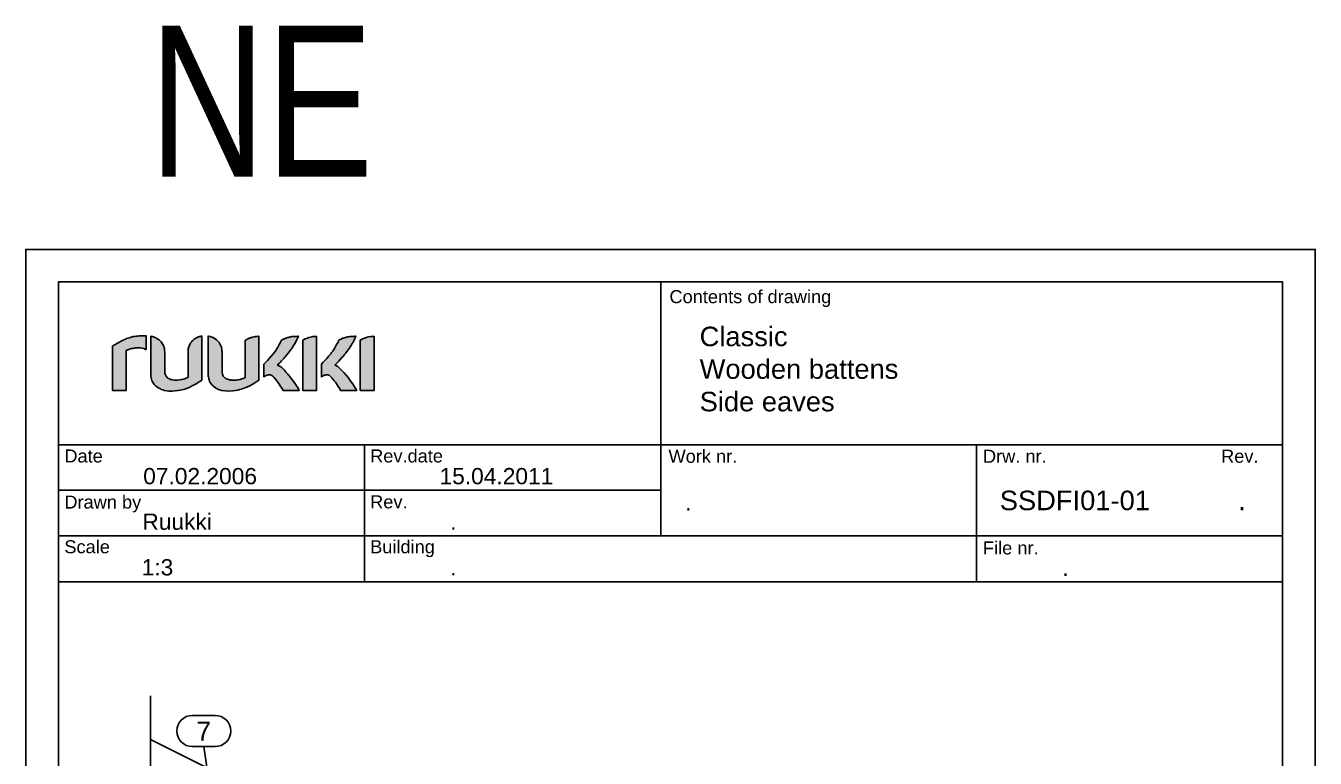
# Model space of a CAD drawing. Extents: x 2509 to 12199, y -2580 to 855.
# Drawn here: x 2509 to 3103, y -234 to 103 of the extents above; entities that cross this region are included whole.
import ezdxf
from ezdxf.enums import TextEntityAlignment as Align

# ---------------------------------------------------------------- set-up
doc = ezdxf.new("R2010")
doc.units = 0
doc.header["$LTSCALE"] = 50
doc.header["$PDSIZE"] = 50
doc.linetypes.add('PKL', pattern=[7, 3, -2, 0, -2])
doc.layers.get('0').update_dxf_attribs({"color": 1, "linetype": 'CONTINUOUS', "plot": 0})
doc.layers.add('DET_RAAMIT', color=7, linetype='CONTINUOUS')
doc.layers.add('RUUKKI', color=7, linetype='CONTINUOUS')
doc.styles.add('arial', font='ARIAL.TTF')
doc.styles.add('S', font='istorak', dxfattribs={"width": 0.8})

# ---------------------------------------------------------------- blocks, each defined once
blk = doc.blocks.new('ruukki_dwg')
at = {"layer": 'RUUKKI'}
for points in [[(-27.9, 99.7), (-27.9, 57.3), (-14.6, 57.3), (-14.6, 95.4), (-14, 95.7), (-13.7, 95.9), (-13.4, 96), (-13.1, 96.2), (-12.8, 96.3), (-12.5, 96.4), (-12.1, 96.6), (-11.5, 96.8), (-11.1, 96.9), (-10.8, 97), (-10.4, 97.1), (-10.1, 97.2), (-9.8, 97.3), (-9.1, 97.5), (-8.4, 97.6), (-7.4, 97.8), (-6.7, 97.9), (-5.8, 98.1), (-4.9, 98.1), (-3.3, 98.1), (-1.1, 98), (0.3, 97.8), (2.3, 97.3), (3.8, 96.6), (4.2, 96.4), (4.3, 96.4), (4.4, 96.4), (4.4, 96.4), (4.4, 109.6), (4.2, 109.7), (3.9, 109.7), (3.7, 109.7), (2.4, 109.7), (1.3, 109.7), (0.1, 109.7), (-1, 109.6), (-2.1, 109.5), (-3.6, 109.4), (-5.1, 109.2), (-6.5, 109), (-7.8, 108.8), (-9.9, 108.3), (-11.5, 107.8), (-13, 107.3), (-14.2, 106.9), (-15.4, 106.4), (-16.9, 105.7), (-18.1, 105.2), (-19.4, 104.5), (-23, 102.6), (-25.5, 101.1), (-26.5, 100.5), (-27.3, 100), (-27.6, 99.9), (-27.9, 99.7)], [(9.1, 109.3), (9.1, 72.2), (9.1, 70.8), (9.3, 69.4), (9.6, 68.1), (10, 66.9), (10.3, 66.1), (10.7, 65.4), (11.1, 64.6), (11.8, 63.6), (12.3, 63), (13.4, 61.8), (14.3, 61), (15.6, 60.1), (16.6, 59.4), (18.1, 58.7), (18.9, 58.3), (20.4, 57.8), (22.1, 57.3), (24.2, 56.9), (26.3, 56.7), (29.3, 56.7), (32, 56.9), (35, 57.2), (37.3, 57.6), (41.4, 58.6), (45.8, 60.2), (49.1, 61.9), (51.7, 63.3), (53, 64), (54.8, 65.1), (56, 65.8), (56.9, 66.4), (57.6, 66.9), (57.8, 67), (57.8, 88.2), (57.8, 109.5), (57.1, 109.3), (56.5, 109.1), (55.8, 108.9), (55.5, 108.8), (54.8, 108.6), (53.9, 108.2), (52.7, 107.7), (51.6, 107), (50.5, 106.3), (49.9, 105.9), (49.2, 105.2), (48.7, 104.8), (48.1, 104.1), (47.6, 103.6), (47.2, 103.1), (46.9, 102.5), (46.5, 102), (46.3, 101.7), (45.9, 100.8), (45.3, 99.2), (45, 98.2), (44.8, 97.1), (44.6, 96), (44.6, 95.3), (44.6, 94.5), (44.6, 69.8), (43.4, 69.2), (42.1, 68.7), (40.4, 68.1), (38.4, 67.6), (34.6, 67.1), (33.3, 67.1), (31.3, 67.2), (29.8, 67.4), (28.7, 67.6), (27.7, 67.9), (26.7, 68.3), (25.4, 69), (24.6, 69.8), (23.7, 70.9), (23.2, 71.7), (22.8, 72.7), (22.5, 73.7), (22.4, 74.3), (22.3, 74.9), (22.3, 75.6), (22.3, 76.2), (22.3, 76.6), (22.3, 94.3), (22.2, 95.5), (22, 97.3), (21.7, 98.4), (21.3, 99.7), (20.6, 101.2), (19.6, 102.9), (19, 103.7), (18.6, 104.1), (17.9, 104.9), (16.9, 105.7), (16.4, 106.1), (15.3, 106.8), (14.1, 107.5), (13.2, 107.9), (12.3, 108.3), (11.4, 108.7), (10.7, 108.9), (10.1, 109.1), (9.7, 109.1), (9.4, 109.2), (9.1, 109.3)], [(64, 109.5), (64, 72.2), (64, 71.3), (64.1, 70.3), (64.4, 68.5), (64.8, 67.3), (65.2, 66.1), (65.8, 65), (66.7, 63.6), (67.7, 62.4), (69.2, 61), (71.2, 59.6), (73.8, 58.3), (77, 57.3), (80.3, 56.8), (83.6, 56.7), (87.5, 56.9), (89.9, 57.2), (92.2, 57.6), (94.3, 58.1), (95.9, 58.5), (97.4, 59), (101, 60.4), (104.3, 62), (107.6, 63.8), (110.6, 65.7), (112.6, 67), (112.6, 109.2), (112.2, 109.2), (111.7, 109.1), (111.2, 109.1), (110.8, 109.1), (110.1, 109), (109.1, 108.8), (108.6, 108.7), (108.1, 108.6), (106.5, 108.2), (105.8, 108.1), (105.1, 107.9), (104.5, 107.7), (104.2, 107.6), (104, 107.5), (103.4, 107.3), (103.1, 107.2), (102.6, 107), (102.2, 106.8), (101.7, 106.6), (100.8, 106.1), (100.3, 105.8), (100, 105.6), (99.7, 105.5), (99.5, 105.3), (99.5, 69.8), (98.9, 69.5), (98, 69.1), (97.3, 68.8), (96.3, 68.4), (95.6, 68.2), (94.6, 67.9), (92.9, 67.5), (91.9, 67.3), (90.7, 67.2), (89.8, 67.1), (88.5, 67.1), (87.2, 67.1), (86.2, 67.2), (85.3, 67.3), (84.4, 67.4), (83.3, 67.7), (82.3, 68), (81.2, 68.5), (80.5, 68.9), (79.8, 69.4), (79.5, 69.7), (78.8, 70.4), (78.4, 71), (78, 71.9), (77.7, 72.6), (77.5, 73.2), (77.3, 74.3), (77.2, 75.2), (77.2, 76.2), (77.2, 76.5), (77.2, 94.5), (77.1, 95.3), (77, 96.8), (76.6, 98.5), (76.3, 99.5), (75.8, 100.8), (75.2, 102), (74.3, 103.3), (73.2, 104.6), (72, 105.7), (70.5, 106.8), (69, 107.7), (67.8, 108.2), (66.6, 108.7), (66, 108.9), (65.3, 109.1), (64.3, 109.4), (64, 109.5)], [(117.3, 82.4), (118, 83.1), (119.1, 84.2), (119.7, 84.9), (120.6, 85.9), (122.5, 88), (124.5, 90.3), (126.3, 92.5), (128, 94.7), (130.5, 98.7), (132, 101.2), (132.9, 103), (133.5, 104.2), (134, 105.3), (134.3, 105.5), (134.8, 105.8), (135.3, 106), (135.9, 106.4), (136.4, 106.6), (137, 106.8), (137.6, 107.1), (138.3, 107.4), (138.7, 107.5), (139, 107.6), (139.5, 107.7), (139.9, 107.9), (140.3, 108), (140.8, 108.1), (141.2, 108.2), (141.7, 108.3), (142.7, 108.5), (143.4, 108.7), (144.2, 108.8), (144.9, 108.8), (145.6, 108.9), (146.3, 109), (148.5, 109.1), (149.8, 109.2), (150.1, 109.2), (150.3, 109.2), (150.3, 109), (150.2, 108.8), (150, 108.3), (149.6, 107.4), (149.3, 106.7), (149, 106), (148.8, 105.7), (147.6, 103.4), (146.8, 101.9), (145.8, 100.3), (145, 99), (143.9, 97.4), (143.1, 96.4), (141.9, 94.7), (139.2, 91.3), (138.1, 89.9), (137.4, 89.1), (136.4, 87.9), (134.3, 85.6), (133.2, 84.5), (132.2, 83.5), (130.8, 82.1), (130.2, 81.6), (130.6, 81.5), (131.4, 81.2), (131.7, 81), (132.4, 80.6), (133.4, 79.9), (134.2, 79.3), (134.4, 79.1), (135.6, 78), (136.6, 76.9), (138.7, 74.6), (140.3, 72.8), (142.9, 69.7), (144.8, 67.1), (146.8, 64.2), (149.1, 60.8), (149.4, 60.4), (150, 59.3), (150.4, 58.6), (150.9, 57.8), (151, 57.5), (151.1, 57.3), (135.7, 57.3), (134.4, 59.4), (132.9, 61.8), (132, 63.2), (129.7, 66.4), (128.3, 68.2), (126.8, 69.9), (125.7, 71), (124.9, 71.6), (124.4, 71.9), (124.1, 72), (123.9, 72.1), (123.8, 72.2), (123.5, 72.2), (123.2, 72.3), (123, 72.3), (122.8, 72.3), (122.6, 72.3), (122.1, 72.3), (121.9, 72.3), (121.6, 72.2), (121.1, 72.1), (120.8, 72), (120.5, 72), (120.4, 71.9), (120.1, 71.8), (119.8, 71.7), (119.6, 71.6), (119.3, 71.5), (119, 71.3), (118.8, 71.2), (118.5, 71), (118.3, 70.9), (117.8, 70.6), (117.8, 70.6), (117.7, 70.5), (117.5, 70.5), (117.3, 70.3), (117.3, 82.4)], [(154.5, 105.3), (155, 105.6), (155.6, 106), (156.2, 106.3), (156.8, 106.6), (157.2, 106.8), (158.7, 107.4), (159.6, 107.7), (160.5, 108), (161.9, 108.3), (163.1, 108.6), (164.2, 108.8), (165.4, 109), (166.6, 109.1), (167.1, 109.1), (167.7, 109.2), (167.7, 57.3), (154.5, 57.3), (154.5, 105.3)], [(172.4, 82.4), (173.8, 83.9), (175.4, 85.6), (176.3, 86.7), (177.5, 88), (178.6, 89.1), (179.6, 90.3), (180.5, 91.4), (181.3, 92.5), (182.1, 93.5), (182.7, 94.3), (183.2, 95), (184.8, 97.4), (186, 99.3), (187, 101.2), (188.3, 103.6), (188.8, 104.8), (189.1, 105.3), (189.2, 105.4), (189.5, 105.6), (189.7, 105.7), (190, 105.9), (190.5, 106.2), (191.2, 106.5), (191.7, 106.7), (192.3, 107), (193, 107.2), (193.7, 107.5), (194.5, 107.7), (194.9, 107.9), (195.4, 108), (195.8, 108.1), (196.3, 108.2), (196.8, 108.3), (197.8, 108.5), (198.5, 108.7), (199.6, 108.8), (200.3, 108.9), (201, 108.9), (201.4, 109), (202.4, 109), (203.6, 109.1), (204, 109.1), (204.8, 109.2), (205.2, 109.2), (205.4, 109.2), (205.3, 109), (205.3, 109), (205.2, 108.8), (205.1, 108.5), (205, 108.3), (204.9, 108), (204.8, 107.7), (204.7, 107.4), (204.5, 107.1), (204.4, 106.7), (204.2, 106.4), (203.7, 105.3), (203.5, 104.9), (203.3, 104.5), (203.1, 104.1), (203, 103.9), (202.8, 103.6), (202.4, 102.8), (202, 102.2), (201.3, 101), (200, 99), (199.2, 97.8), (198.2, 96.4), (196.9, 94.7), (195.5, 92.8), (194.3, 91.3), (193.1, 89.9), (192.1, 88.7), (190.8, 87.2), (188.8, 85.1), (187.8, 84), (186.3, 82.6), (185.8, 82.1), (185.3, 81.6), (186, 81.4), (186.6, 81.1), (187, 81), (187.5, 80.6), (188, 80.2), (188.6, 79.8), (189.2, 79.3), (190.1, 78.4), (192.1, 76.5), (193.8, 74.6), (196.1, 71.9), (197.9, 69.7), (200.7, 65.8), (202.4, 63.5), (204.2, 60.8), (205.3, 58.9), (206.2, 57.3), (190.8, 57.3), (189.9, 58.8), (188.5, 61), (187.4, 62.7), (185.8, 65.1), (184.4, 66.9), (183.4, 68.2), (182.4, 69.3), (181.3, 70.4), (180.4, 71.3), (179.8, 71.8), (179.2, 72), (178.6, 72.2), (178, 72.3), (177.6, 72.3), (176.9, 72.3), (176.4, 72.2), (175.7, 72), (175.1, 71.8), (174.7, 71.6), (174.1, 71.3), (173.5, 71), (173.1, 70.8), (172.7, 70.5), (172.4, 70.4), (172.4, 70.3), (172.4, 82.4)], [(209.6, 105.3), (210.1, 105.6), (210.7, 106), (211.3, 106.3), (211.9, 106.6), (212.8, 107), (213.8, 107.4), (214.7, 107.7), (216.3, 108.2), (217.6, 108.5), (219.3, 108.8), (220.5, 109), (221.5, 109.1), (222.4, 109.1), (222.8, 109.2), (222.8, 57.3), (209.6, 57.3), (209.6, 105.3)]]:
    blk.add_lwpolyline(points, dxfattribs=at)
blk = doc.blocks.new('A$C258E4A5F')
at = {"layer": 'RUUKKI', "color": 7}
blk.add_line((144.35, -74.33), (115.85, -64.72), dxfattribs=at)
blk.add_lwpolyline([(-255.09, 130.91), (146.04, -69.66), (160.35, -41.04), (-255.09, 166.68)], dxfattribs=at)
blk.add_arc((144.92, -71.9), 2.5, 256.91645, 63.43495, dxfattribs=at)

msp = doc.modelspace()

# ---------------------------------------------------------------- hatches: boundary and pattern name
at = {"layer": 'RUUKKI'}
h = msp.add_hatch(color=256, dxfattribs=at)
h.paths.add_polyline_path([(2549.03, -44.61), (2549.03, -65), (2555.39, -65), (2555.39, -46.65), (2555.67, -46.5), (2555.82, -46.44), (2555.97, -46.37), (2556.12, -46.3), (2556.28, -46.24), (2556.43, -46.18), (2556.59, -46.11), (2556.91, -46), (2557.07, -45.94), (2557.24, -45.89), (2557.4, -45.84), (2557.57, -45.8), (2557.73, -45.75), (2558.06, -45.66), (2558.39, -45.59), (2558.88, -45.5), (2559.19, -45.45), (2559.65, -45.39), (2560.08, -45.36), (2560.82, -45.35), (2561.88, -45.41), (2562.56, -45.49), (2563.54, -45.74), (2564.27, -46.07), (2564.46, -46.19), (2564.51, -46.2), (2564.55, -46.2), (2564.56, -46.19), (2564.56, -39.83), (2564.43, -39.82), (2564.31, -39.8), (2564.19, -39.8), (2563.6, -39.8), (2563.03, -39.8), (2562.49, -39.81), (2561.95, -39.84), (2561.44, -39.87), (2560.7, -39.94), (2559.99, -40.02), (2559.31, -40.12), (2558.67, -40.25), (2557.66, -40.48), (2556.9, -40.7), (2556.16, -40.95), (2555.6, -41.15), (2555.03, -41.38), (2554.28, -41.7), (2553.74, -41.95), (2553.08, -42.29), (2551.36, -43.22), (2550.15, -43.92), (2549.66, -44.21), (2549.28, -44.44), (2549.15, -44.53)])
h.paths.add_polyline_path([(2566.79, -39.99), (2566.79, -57.81), (2566.82, -58.51), (2566.9, -59.16), (2567.04, -59.79), (2567.23, -60.39), (2567.39, -60.76), (2567.56, -61.12), (2567.76, -61.47), (2568.09, -61.95), (2568.32, -62.26), (2568.85, -62.82), (2569.28, -63.21), (2569.92, -63.67), (2570.42, -63.98), (2571.13, -64.33), (2571.49, -64.49), (2572.25, -64.76), (2573.03, -64.98), (2574.04, -65.16), (2575.06, -65.26), (2576.52, -65.26), (2577.83, -65.2), (2579.27, -65.04), (2580.36, -64.86), (2582.33, -64.35), (2584.43, -63.57), (2586.03, -62.8), (2587.28, -62.13), (2587.92, -61.76), (2588.77, -61.26), (2589.36, -60.88), (2589.77, -60.62), (2590.11, -60.39), (2590.21, -60.32), (2590.21, -50.12), (2590.21, -39.91), (2589.89, -39.99), (2589.57, -40.07), (2589.26, -40.17), (2589.1, -40.22), (2588.8, -40.33), (2588.34, -40.5), (2587.77, -40.78), (2587.21, -41.09), (2586.69, -41.44), (2586.44, -41.63), (2586.08, -41.94), (2585.85, -42.15), (2585.53, -42.49), (2585.33, -42.73), (2585.14, -42.98), (2584.96, -43.24), (2584.79, -43.5), (2584.71, -43.64), (2584.49, -44.07), (2584.2, -44.83), (2584.06, -45.32), (2583.95, -45.83), (2583.88, -46.36), (2583.86, -46.73), (2583.85, -47.1), (2583.85, -58.99), (2583.28, -59.27), (2582.66, -59.53), (2581.86, -59.8), (2580.87, -60.05), (2579.05, -60.29), (2578.42, -60.29), (2577.47, -60.24), (2576.76, -60.14), (2576.22, -60.04), (2575.73, -59.89), (2575.27, -59.71), (2574.66, -59.36), (2574.23, -59), (2573.8, -58.47), (2573.57, -58.06), (2573.39, -57.6), (2573.25, -57.09), (2573.2, -56.81), (2573.17, -56.52), (2573.14, -56.21), (2573.13, -55.89), (2573.13, -55.73), (2573.13, -47.19), (2573.1, -46.63), (2572.99, -45.75), (2572.88, -45.25), (2572.68, -44.61), (2572.35, -43.88), (2571.85, -43.06), (2571.55, -42.7), (2571.35, -42.46), (2571.02, -42.12), (2570.55, -41.72), (2570.3, -41.53), (2569.78, -41.17), (2569.23, -40.85), (2568.79, -40.64), (2568.35, -40.45), (2567.89, -40.29), (2567.58, -40.19), (2567.27, -40.1), (2567.11, -40.06), (2566.95, -40.02)])
h.paths.add_polyline_path([(2593.19, -39.91), (2593.19, -57.81), (2593.2, -58.28), (2593.24, -58.73), (2593.39, -59.59), (2593.56, -60.19), (2593.79, -60.76), (2594.06, -61.29), (2594.49, -61.95), (2594.98, -62.55), (2595.68, -63.21), (2596.65, -63.88), (2597.89, -64.49), (2599.43, -64.98), (2601.05, -65.23), (2602.64, -65.27), (2604.48, -65.18), (2605.67, -65.04), (2606.77, -64.86), (2607.79, -64.62), (2608.55, -64.41), (2609.28, -64.17), (2610.99, -63.5), (2612.6, -62.71), (2614.17, -61.86), (2615.61, -60.98), (2616.59, -60.32), (2616.59, -40.05), (2616.36, -40.06), (2616.14, -40.07), (2615.87, -40.09), (2615.72, -40.1), (2615.35, -40.15), (2614.91, -40.22), (2614.65, -40.27), (2614.39, -40.32), (2613.62, -40.49), (2613.29, -40.58), (2612.98, -40.66), (2612.69, -40.76), (2612.55, -40.8), (2612.41, -40.85), (2612.15, -40.94), (2612.02, -40.99), (2611.78, -41.08), (2611.55, -41.18), (2611.34, -41.28), (2610.87, -41.52), (2610.64, -41.66), (2610.5, -41.75), (2610.38, -41.83), (2610.25, -41.91), (2610.25, -58.99), (2609.97, -59.14), (2609.53, -59.34), (2609.22, -59.47), (2608.74, -59.65), (2608.42, -59.75), (2607.93, -59.89), (2607.11, -60.09), (2606.63, -60.17), (2606.02, -60.25), (2605.58, -60.29), (2604.98, -60.29), (2604.34, -60.27), (2603.88, -60.24), (2603.44, -60.19), (2603.02, -60.13), (2602.5, -60.01), (2602.01, -59.85), (2601.46, -59.61), (2601.16, -59.43), (2600.8, -59.16), (2600.63, -59.01), (2600.33, -58.67), (2600.14, -58.38), (2599.92, -57.97), (2599.79, -57.61), (2599.72, -57.36), (2599.61, -56.83), (2599.56, -56.39), (2599.53, -55.91), (2599.53, -55.75), (2599.53, -47.1), (2599.52, -46.73), (2599.46, -46.01), (2599.28, -45.16), (2599.13, -44.68), (2598.89, -44.07), (2598.59, -43.5), (2598.15, -42.86), (2597.65, -42.26), (2597.07, -41.73), (2596.31, -41.18), (2595.63, -40.78), (2595.04, -40.5), (2594.45, -40.27), (2594.14, -40.17), (2593.82, -40.07), (2593.35, -39.95)])
h.paths.add_polyline_path([(2618.84, -52.92), (2619.16, -52.61), (2619.68, -52.05), (2619.97, -51.73), (2620.43, -51.23), (2621.32, -50.25), (2622.29, -49.12), (2623.14, -48.07), (2623.96, -46.99), (2625.19, -45.1), (2625.89, -43.87), (2626.35, -43), (2626.62, -42.44), (2626.88, -41.91), (2627.02, -41.81), (2627.23, -41.68), (2627.47, -41.55), (2627.77, -41.39), (2628.01, -41.28), (2628.28, -41.17), (2628.59, -41.04), (2628.92, -40.92), (2629.1, -40.86), (2629.28, -40.8), (2629.48, -40.74), (2629.68, -40.68), (2629.9, -40.62), (2630.11, -40.56), (2630.34, -40.51), (2630.57, -40.45), (2631.06, -40.36), (2631.4, -40.3), (2631.74, -40.25), (2632.09, -40.21), (2632.44, -40.17), (2632.78, -40.15), (2633.84, -40.08), (2634.45, -40.06), (2634.6, -40.05), (2634.71, -40.05), (2634.68, -40.15), (2634.64, -40.25), (2634.55, -40.48), (2634.36, -40.91), (2634.22, -41.23), (2634.06, -41.57), (2633.98, -41.74), (2633.41, -42.83), (2633.01, -43.53), (2632.55, -44.3), (2632.13, -44.96), (2631.63, -45.69), (2631.25, -46.21), (2630.66, -47.01), (2629.37, -48.66), (2628.83, -49.31), (2628.49, -49.71), (2628.01, -50.27), (2627, -51.37), (2626.48, -51.9), (2626.01, -52.37), (2625.3, -53.05), (2625.04, -53.3), (2625.21, -53.34), (2625.61, -53.5), (2625.77, -53.58), (2626.11, -53.78), (2626.55, -54.1), (2626.95, -54.43), (2627.05, -54.52), (2627.61, -55.05), (2628.11, -55.56), (2629.14, -56.65), (2629.9, -57.53), (2631.12, -59.05), (2632.05, -60.3), (2633.01, -61.66), (2634.13, -63.32), (2634.25, -63.52), (2634.56, -64.04), (2634.74, -64.35), (2634.97, -64.76), (2635.03, -64.88), (2635.09, -65), (2627.68, -65), (2627.05, -63.96), (2626.33, -62.82), (2625.9, -62.16), (2624.79, -60.59), (2624.14, -59.76), (2623.4, -58.96), (2622.87, -58.43), (2622.5, -58.11), (2622.23, -57.95), (2622.12, -57.9), (2622, -57.86), (2621.94, -57.84), (2621.82, -57.82), (2621.68, -57.8), (2621.56, -57.78), (2621.49, -57.78), (2621.36, -57.78), (2621.16, -57.79), (2621.03, -57.8), (2620.9, -57.82), (2620.64, -57.87), (2620.52, -57.9), (2620.38, -57.94), (2620.31, -57.97), (2620.17, -58.02), (2620.02, -58.08), (2619.95, -58.12), (2619.81, -58.18), (2619.66, -58.25), (2619.54, -58.32), (2619.41, -58.39), (2619.29, -58.46), (2619.09, -58.58), (2619, -58.63), (2618.94, -58.66), (2618.84, -58.73)])
h.paths.add_polyline_path([(2636.72, -41.91), (2636.96, -41.75), (2637.26, -41.57), (2637.52, -41.43), (2637.81, -41.28), (2638.02, -41.18), (2638.75, -40.89), (2639.16, -40.76), (2639.6, -40.62), (2640.25, -40.45), (2640.85, -40.32), (2641.36, -40.23), (2641.96, -40.14), (2642.56, -40.09), (2642.78, -40.07), (2643.06, -40.05), (2643.06, -65), (2636.72, -65)])
h.paths.add_polyline_path([(2645.31, -52.92), (2646, -52.21), (2646.75, -51.4), (2647.22, -50.88), (2647.79, -50.25), (2648.29, -49.68), (2648.76, -49.12), (2649.21, -48.58), (2649.61, -48.07), (2649.97, -47.6), (2650.29, -47.19), (2650.54, -46.84), (2651.28, -45.73), (2651.85, -44.79), (2652.36, -43.87), (2652.96, -42.72), (2653.22, -42.17), (2653.35, -41.91), (2653.4, -41.87), (2653.57, -41.76), (2653.63, -41.72), (2653.77, -41.64), (2654.03, -41.5), (2654.36, -41.34), (2654.62, -41.23), (2654.91, -41.11), (2655.22, -40.98), (2655.57, -40.86), (2655.95, -40.74), (2656.15, -40.68), (2656.37, -40.62), (2656.58, -40.56), (2656.81, -40.51), (2657.04, -40.45), (2657.53, -40.36), (2657.87, -40.3), (2658.39, -40.23), (2658.74, -40.19), (2659.08, -40.16), (2659.25, -40.15), (2659.74, -40.11), (2660.31, -40.08), (2660.54, -40.07), (2660.92, -40.06), (2661.07, -40.05), (2661.18, -40.05), (2661.15, -40.15), (2661.12, -40.25), (2661.07, -40.36), (2661.02, -40.48), (2660.96, -40.62), (2660.9, -40.75), (2660.83, -40.91), (2660.77, -41.06), (2660.69, -41.23), (2660.61, -41.39), (2660.36, -41.92), (2660.27, -42.1), (2660.18, -42.28), (2660.09, -42.46), (2660.02, -42.58), (2659.95, -42.71), (2659.73, -43.1), (2659.57, -43.39), (2659.21, -43.99), (2658.6, -44.96), (2658.22, -45.51), (2657.72, -46.21), (2657.13, -47.01), (2656.41, -47.94), (2655.84, -48.66), (2655.3, -49.31), (2654.79, -49.9), (2654.18, -50.61), (2653.2, -51.63), (2652.71, -52.14), (2652.03, -52.8), (2651.77, -53.05), (2651.52, -53.3), (2651.84, -53.39), (2652.16, -53.54), (2652.32, -53.62), (2652.58, -53.78), (2652.84, -53.96), (2653.12, -54.18), (2653.41, -54.43), (2653.84, -54.82), (2654.79, -55.78), (2655.61, -56.65), (2656.73, -57.97), (2657.58, -59.05), (2658.95, -60.9), (2659.74, -62.03), (2660.6, -63.32), (2661.13, -64.2), (2661.56, -65), (2654.15, -65), (2653.73, -64.29), (2653.06, -63.22), (2652.51, -62.39), (2651.74, -61.26), (2651.1, -60.38), (2650.61, -59.76), (2650.14, -59.22), (2649.6, -58.68), (2649.18, -58.28), (2648.86, -58.03), (2648.59, -57.9), (2648.28, -57.82), (2648.02, -57.78), (2647.83, -57.78), (2647.5, -57.8), (2647.24, -57.84), (2646.92, -57.92), (2646.64, -58.02), (2646.42, -58.12), (2646.14, -58.25), (2645.87, -58.39), (2645.65, -58.52), (2645.47, -58.63), (2645.34, -58.71), (2645.31, -58.73)])
h.paths.add_polyline_path([(2663.23, -41.91), (2663.47, -41.75), (2663.76, -41.57), (2664.03, -41.43), (2664.32, -41.28), (2664.75, -41.08), (2665.25, -40.89), (2665.66, -40.76), (2666.43, -40.54), (2667.06, -40.39), (2667.87, -40.23), (2668.47, -40.14), (2668.94, -40.1), (2669.39, -40.07), (2669.57, -40.05), (2669.57, -65), (2663.23, -65)])

# ---------------------------------------------------------------- linework, layer by layer
at = {"color": 2}
msp.add_line((2509.14, 0), (2509.14, -855), dxfattribs=at)
at = {"layer": 'RUUKKI', "color": 2}
for p, q in [((2524.14, -90), (2947.14, -90)), ((2665.14, -90), (2665.14, -153.24)), ((2801.64, -132), (2801.64, -90)), ((2524.14, -111), (2801.64, -111)), ((2524.14, -132), (2947.14, -132)), ((2524.14, -153.24), (3088.14, -153.24))]:
    msp.add_line(p, q, dxfattribs=at)
at = {"layer": 'RUUKKI', "color": 1, "linetype": 'PKL'}
msp.add_line((2566.57, -205.72), (2566.57, -510.42), dxfattribs=at)
at = {"layer": 'RUUKKI', "color": 1}
for p, q in [((2596.39, -214.74), (2585.89, -214.74)), ((2585.89, -229.1), (2591.14, -229.1)), ((2596.3, -263.32), (2591.14, -229.1)), ((2591.14, -229.1), (2596.39, -229.1))]:
    msp.add_line(p, q, dxfattribs=at)
at = {"layer": 'RUUKKI', "color": 2}
for points in [[(2509.14, -855), (3103.14, -855), (3103.14, 0), (2509.14, 0)], [(2524.14, -840), (3088.14, -840), (3088.14, -15), (2524.14, -15)], [(2947.14, -90), (2947.14, -132), (3088.14, -132), (3088.14, -90)]]:
    msp.add_lwpolyline(points, close=True, dxfattribs=at)
for points in [[(2801.64, -90), (2801.64, -15)], [(2947.14, -153.24), (2947.14, -132.02)]]:
    msp.add_lwpolyline(points, dxfattribs=at)
at = {"layer": 'RUUKKI', "color": 1}
for centre, start, end in [((2585.89, -221.92), 90, 270), ((2596.39, -221.92), 270, 90)]:
    msp.add_arc(centre, 7.18, start, end, dxfattribs=at)
at = {"layer": 'RUUKKI', "color": 2}
msp.add_point((2524.14, -90.38), dxfattribs=at)
msp.add_point((2524.14, -90.38), dxfattribs=at)

# ---------------------------------------------------------------- block references
at = {"layer": 'RUUKKI', "ltscale": 70, "xscale": 0.4808491020012298, "yscale": 0.4808491020012298, "zscale": 0.4808491020009115}
msp.add_blockref('ruukki_dwg', (2562.43, -92.54), dxfattribs=at)
at = {"layer": 'RUUKKI'}
msp.add_blockref('A$C258E4A5F', (2821.67, -392.45), dxfattribs=at)

# ---------------------------------------------------------------- texts
at = {"layer": 'DET_RAAMIT', "color": 3, "insert": (2957.83, -111.18), "char_height": 9, "width": 79.4642, "attachment_point": 1, "style": 'arial'}
msp.add_mtext('{\\C2;SSDFI01-01}', dxfattribs=at)
at = {"layer": 'RUUKKI', "color": 1, "style": 'arial'}
for s, p in [('Contents of drawing', (2805.66, -24.79)), ('Date', (2526.91, -98.2)), ('Rev.date', (2667.78, -98.18)), ('Work nr.', (2805.22, -98.35)), ('Drw. nr.', (2950.09, -98.31)), ('Rev.', (3059.8, -98.32)), ('Drawn by', (2526.91, -119.42)), ('Rev.', (2667.78, -119.34)), ('Scale', (2526.91, -140.03)), ('Building', (2667.78, -140.02)), ('File nr.', (2950.09, -140.58))]:
    msp.add_text(s, height=6, dxfattribs=at).set_placement(p)
at = {"layer": 'RUUKKI', "color": 2, "style": 'arial'}
for s, p in [('07.02.2006', (2563.23, -108.24)), ('15.04.2011', (2699.73, -108.24)), ('Ruukki', (2562.84, -129.21)), ('1:3', (2562.53, -150.24))]:
    msp.add_text(s, height=7.5, dxfattribs=at).set_placement(p)
msp.add_text('7', height=8.75, dxfattribs=at).set_placement((2591.14, -221.92), align=Align.MIDDLE)
at = {"layer": 'RUUKKI', "insert": (2565.98, 103.01), "char_height": 69.479, "width": 256.3771, "attachment_point": 1, "style": 'S'}
msp.add_mtext('NE', dxfattribs=at)
at = {"layer": 'RUUKKI', "color": 2, "insert": (2819.56, -35.63), "char_height": 9, "width": 275.2633, "attachment_point": 1, "style": 'arial'}
msp.add_mtext('Classic\\PWooden battens\\PSide eaves', dxfattribs=at)
at = {"layer": 'RUUKKI', "color": 3, "attachment_point": 1, "style": 'arial'}
for insert, char_height, width in [((3067.61, -111.18), 9, 16.2996), ((2812.88, -112.84), 7.5, 101.7471), ((2704.67, -121.71), 7.5, 63.7006), ((2704.67, -142.71), 7.5, 220.5046), ((2986.67, -142.95), 7.5, 63.7006)]:
    msp.add_mtext('{\\C2;.}', dxfattribs=dict(at, insert=insert, char_height=char_height, width=width))

doc.saveas('drawing.dxf')
